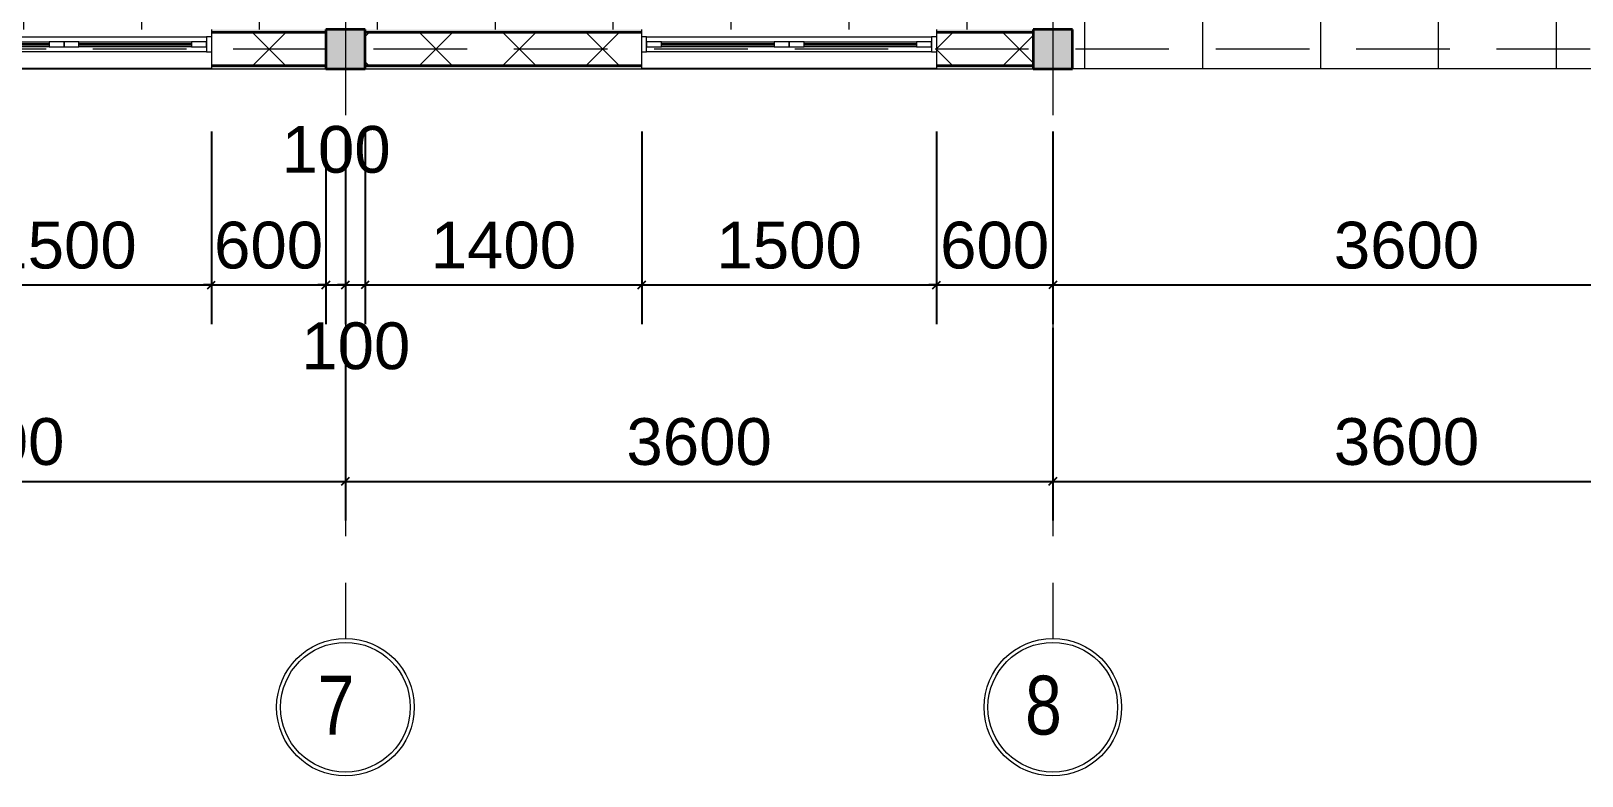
# Model space of a CAD drawing. Header units: millimetres. Extents: x -20510 to 108935, y -243239 to 20306.
# Drawn here: x 20850 to 28743, y -108700 to -104908 of the extents above; entities that cross this region are included whole.
import ezdxf

# ---------------------------------------------------------------- set-up
doc = ezdxf.new("R2010")
doc.units = ezdxf.units.MM
doc.linetypes.add('Hidden', pattern=[714.375, 476.25, -238.125])
for name, color, linetype, lineweight in [('A-ANNO-DIMS', 1, 'Continuous', 9), ('A-FLOR', 7, 'Continuous', 9), ('A-FLOR-PATT', 8, 'Continuous', 9), ('A-GLAZ', 4, 'Continuous', 18), ('A-WALL', 7, 'Continuous', 25), ('A-WALL-PATT', 8, 'Continuous', 18), ('S-COLS', 7, 'Continuous', 25), ('S-GRID', 1, 'Continuous', 9), ('S-GRID-IDEN', 1, 'Continuous', 9)]:
    doc.layers.add(name, color=color, linetype=linetype, lineweight=lineweight)
doc.styles.add('Arial_1', font='arial.ttf', dxfattribs={"width": 0.8, "height": 200})
doc.styles.add('Arial_5', font='arial.ttf', dxfattribs={"height": 238.125})
doc.dimstyles.new('SecretInternalLinAngDimStyle5p4736185', dxfattribs={"dimscale": 304.8, "dimtxt": 242.94927, "dimasz": 0.130208, "dimexe": 0.656168, "dimexo": 0.0625, "dimgap": 0.260417, "dimtad": 1, "dimdec": 0, "dimrnd": 100, "dimzin": 0, "dimdsep": 46, "dimtxsty": 'Arial_5', "dimblk1": 'OBLIQUE', "dimblk2": 'OBLIQUE', "dimsah": 1, "dimcen": 0.09, "dimdle": 0.492126, "dimazin": 0, "dimtfac": 1, "dimtdec": 4, "dimtix": 1, "dimtmove": 0, "dimatfit": 3, "dimfxl": 2.624672, "dimfxlon": 1, "dimtvp": 1, "dimtolj": 1, "dimtzin": 0, "dimarcsym": 2})
doc.dimstyles.new('SecretInternalLinAngDimStyle5p4736185_1', dxfattribs={"dimscale": 304.8, "dimtxt": 242.94927, "dimasz": 0.130208, "dimexe": 0.656168, "dimexo": 0.0625, "dimgap": 0.260417, "dimtad": 1, "dimdec": 0, "dimrnd": 100, "dimzin": 0, "dimdsep": 46, "dimtxsty": 'Arial_5', "dimblk1": 'OBLIQUE', "dimblk2": 'OBLIQUE', "dimsah": 1, "dimcen": 0.09, "dimdle": 0.492126, "dimazin": 0, "dimtfac": 1, "dimtdec": 4, "dimtix": 1, "dimtmove": 2, "dimatfit": 3, "dimfxl": 2.624672, "dimfxlon": 1, "dimtvp": 1, "dimtolj": 1, "dimtzin": 0, "dimarcsym": 2})
pattern_1 = [(0, (0, -105000), (406.4, 101.6), [33.528, -271.272, 33.528, -271.272, -1625.6]), (0, (0, -105000), (406.4, 101.6), [-609.6, 33.528, -576.072, 33.528, -271.272, -711.2]), (0, (0, -105000), (406.4, 101.6), [-1524, 33.528, -169.672, 33.528, -474.472]), (120, (152.4, -104949.2), (-291.1882, 301.15272), [33.528, -271.272, 33.528, -271.272, -1625.6]), (120, (152.4, -104949.2), (-291.1882, 301.15272), [-609.6, 33.528, -576.072, 33.528, -271.272, -711.2]), (120, (152.4, -104949.2), (-291.1882, 301.15272), [-1524, 33.528, -169.672, 33.528, -474.472]), (240, (203.2, -104746), (-115.2118, -402.75272), [33.528, -271.272, 33.528, -271.272, -1625.6]), (240, (203.2, -104746), (-115.2118, -402.75272), [-609.6, 33.528, -576.072, 33.528, -271.272, -711.2]), (240, (203.2, -104746), (-115.2118, -402.75272), [-1524, 33.528, -169.672, 33.528, -474.472])]

# ---------------------------------------------------------------- blocks, each defined once
blk = doc.blocks.new('CUA SO 2 CANH NHOM KINH O O THOANG - S1_1500x1800-2404851-04_MẶT BẰNG TẦNG 4')
at = {"layer": 'A-GLAZ'}
for p, q in [((-725, 63), (-750, 63)), ((-725, -13), (-725, 63)), ((-649, 37.5), (-725, 37.5)), ((-725, 37.5), (-725, 12.5)), ((-725, 12.5), (-649, 12.5)), ((-649, 12.5), (-649, 37.5)), ((-76, 27.5), (-649, 27.5)), ((-649, 27.5), (-649, 22.5)), ((-649, 22.5), (-76, 22.5)), ((0, 37.5), (-76, 37.5)), ((-76, 37.5), (-76, 12.5)), ((-76, 22.5), (-76, 27.5)), ((-76, 12.5), (0, 12.5)), ((0, 12.5), (0, 37.5)), ((76, 37.5), (0, 37.5)), ((0, 37.5), (0, 12.5)), ((0, 12.5), (76, 12.5)), ((76, 12.5), (76, 37.5)), ((649, 27.5), (76, 27.5)), ((76, 27.5), (76, 22.5)), ((76, 22.5), (649, 22.5)), ((725, 37.5), (649, 37.5)), ((649, 37.5), (649, 12.5)), ((649, 22.5), (649, 27.5)), ((649, 12.5), (725, 12.5)), ((750, 63), (725, 63)), ((725, 63), (725, -13)), ((725, 12.5), (725, 37.5)), ((-750, -13), (-725, -13)), ((725, -13), (750, -13))]:
    blk.add_line(p, q, dxfattribs=at)
at = {"layer": 'A-GLAZ', "lineweight": 9}
for p, q in [((-725, 63), (725, 63)), ((-649, 37.5), (-76, 37.5)), ((-76, 12.5), (-649, 12.5)), ((76, 37.5), (649, 37.5)), ((649, 12.5), (76, 12.5)), ((725, -13), (-725, -13))]:
    blk.add_line(p, q, dxfattribs=at)
blk = doc.blocks.new('M_Concrete-Rectangular-Column - COT200X200-2391835-04_MẶT BẰNG TẦNG 4')
at = {"layer": 'S-COLS', "lineweight": 35}
blk.add_hatch(color=256, dxfattribs=at).paths.add_polyline_path([(100, -100), (100, 100), (-100, 100), (-100, -100)])
for p, q in [((100, 100), (-100, 100)), ((-100, 100), (-100, -100)), ((100, -100), (100, 100)), ((-100, -100), (100, -100))]:
    blk.add_line(p, q, dxfattribs=at)
blk = doc.blocks.new('Grid - TRUC  D1-102336-04_MẶT BẰNG TẦNG 4')
at = {"layer": 'S-GRID-IDEN'}
for radius in [3.5, 3.3]:
    blk.add_circle((0, 0), radius, dxfattribs=at)
blk = doc.blocks.new('_Oblique')
at = {"color": 0, "linetype": 'ByBlock', "lineweight": -2}
blk.add_line((-0.5, -0.5), (0.5, 0.5), dxfattribs=at)
blk = doc.blocks.new('DIMBLOCK7-04_MẶT BẰNG TẦNG 4')
at = {"layer": 'A-ANNO-DIMS', "color": 0, "lineweight": -2, "transparency": 16777216}
for p, q in [((18850, -106419.1), (18850, -107400)), ((22450, -106419.1), (22450, -107400)), ((18700, -107200), (22600, -107200))]:
    blk.add_line(p, q, dxfattribs=at)
at = {"layer": 'Defpoints', "color": 0, "transparency": 16777216}
for p in [(18850, -106400), (22450, -106400), (22450, -107200)]:
    blk.add_point(p, dxfattribs=at)
at = {"layer": 'A-ANNO-DIMS', "color": 0, "lineweight": -2, "transparency": 16777216, "xscale": 39.6875, "yscale": 39.6875, "zscale": 39.6875, "rotation": 180}
blk.add_blockref('_Oblique', (18850, -107200), dxfattribs=at)
at = {"layer": 'A-ANNO-DIMS', "color": 0, "lineweight": -2, "transparency": 16777216, "xscale": 39.6875, "yscale": 39.6875, "zscale": 39.6875}
blk.add_blockref('_Oblique', (22450, -107200), dxfattribs=at)
at = {"layer": 'A-ANNO-DIMS', "color": 0, "transparency": 16777216, "insert": (20650, -106999), "char_height": 238.12, "width": 879.103, "attachment_point": 5, "style": 'Arial_5'}
blk.add_mtext('\\A1;3600', dxfattribs=at)
blk = doc.blocks.new('DIMBLOCK8-04_MẶT BẰNG TẦNG 4')
at = {"layer": 'A-ANNO-DIMS', "color": 0, "lineweight": -2, "transparency": 16777216}
for p, q in [((22450, -106419.1), (22450, -107400)), ((26050, -106419.1), (26050, -107400)), ((22300, -107200), (26200, -107200))]:
    blk.add_line(p, q, dxfattribs=at)
at = {"layer": 'Defpoints', "color": 0, "transparency": 16777216}
for p in [(22450, -106400), (26050, -106400), (26050, -107200)]:
    blk.add_point(p, dxfattribs=at)
at = {"layer": 'A-ANNO-DIMS', "color": 0, "lineweight": -2, "transparency": 16777216, "xscale": 39.6875, "yscale": 39.6875, "zscale": 39.6875, "rotation": 180}
blk.add_blockref('_Oblique', (22450, -107200), dxfattribs=at)
at = {"layer": 'A-ANNO-DIMS', "color": 0, "lineweight": -2, "transparency": 16777216, "xscale": 39.6875, "yscale": 39.6875, "zscale": 39.6875}
blk.add_blockref('_Oblique', (26050, -107200), dxfattribs=at)
at = {"layer": 'A-ANNO-DIMS', "color": 0, "transparency": 16777216, "insert": (24250, -106999), "char_height": 238.12, "width": 879.103, "attachment_point": 5, "style": 'Arial_5'}
blk.add_mtext('\\A1;3600', dxfattribs=at)
blk = doc.blocks.new('DIMBLOCK9-04_MẶT BẰNG TẦNG 4')
at = {"layer": 'A-ANNO-DIMS', "color": 0, "lineweight": -2, "transparency": 16777216}
for p, q in [((26050, -106419.1), (26050, -107400)), ((29650, -106419.1), (29650, -107400)), ((25900, -107200), (29800, -107200))]:
    blk.add_line(p, q, dxfattribs=at)
at = {"layer": 'Defpoints', "color": 0, "transparency": 16777216}
for p in [(26050, -106400), (29650, -106400), (29650, -107200)]:
    blk.add_point(p, dxfattribs=at)
at = {"layer": 'A-ANNO-DIMS', "color": 0, "lineweight": -2, "transparency": 16777216, "xscale": 39.6875, "yscale": 39.6875, "zscale": 39.6875, "rotation": 180}
blk.add_blockref('_Oblique', (26050, -107200), dxfattribs=at)
at = {"layer": 'A-ANNO-DIMS', "color": 0, "lineweight": -2, "transparency": 16777216, "xscale": 39.6875, "yscale": 39.6875, "zscale": 39.6875}
blk.add_blockref('_Oblique', (29650, -107200), dxfattribs=at)
at = {"layer": 'A-ANNO-DIMS', "color": 0, "transparency": 16777216, "insert": (27850, -106999), "char_height": 238.12, "width": 879.103, "attachment_point": 5, "style": 'Arial_5'}
blk.add_mtext('\\A1;3600', dxfattribs=at)
blk = doc.blocks.new('DIMBLOCK33-04_MẶT BẰNG TẦNG 4')
at = {"layer": 'A-ANNO-DIMS', "color": 0, "lineweight": -2, "transparency": 16777216}
for p, q in [((20268, -105419.1), (20268, -106400)), ((21768, -105419.1), (21768, -106400)), ((20118, -106200), (21918, -106200))]:
    blk.add_line(p, q, dxfattribs=at)
at = {"layer": 'Defpoints', "color": 0, "transparency": 16777216}
for p in [(20268, -105400), (21768, -105400), (21768, -106200)]:
    blk.add_point(p, dxfattribs=at)
at = {"layer": 'A-ANNO-DIMS', "color": 0, "lineweight": -2, "transparency": 16777216, "xscale": 39.6875, "yscale": 39.6875, "zscale": 39.6875, "rotation": 180}
blk.add_blockref('_Oblique', (20268, -106200), dxfattribs=at)
at = {"layer": 'A-ANNO-DIMS', "color": 0, "lineweight": -2, "transparency": 16777216, "xscale": 39.6875, "yscale": 39.6875, "zscale": 39.6875}
blk.add_blockref('_Oblique', (21768, -106200), dxfattribs=at)
at = {"layer": 'A-ANNO-DIMS', "color": 0, "transparency": 16777216, "insert": (21018, -105999), "char_height": 238.12, "width": 879.103, "attachment_point": 5, "style": 'Arial_5'}
blk.add_mtext('\\A1;1500', dxfattribs=at)
blk = doc.blocks.new('DIMBLOCK34-04_MẶT BẰNG TẦNG 4')
at = {"layer": 'A-ANNO-DIMS', "color": 0, "lineweight": -2, "transparency": 16777216}
for p, q in [((21768, -105419.1), (21768, -106400)), ((22350, -105419.1), (22350, -106400)), ((21768, -106200), (21728.3, -106200)), ((21768, -106200), (22350, -106200)), ((22350, -106200), (22389.7, -106200))]:
    blk.add_line(p, q, dxfattribs=at)
at = {"layer": 'Defpoints', "color": 0, "transparency": 16777216}
for p in [(21768, -105400), (22350, -105400), (22350, -106200)]:
    blk.add_point(p, dxfattribs=at)
at = {"layer": 'A-ANNO-DIMS', "color": 0, "lineweight": -2, "transparency": 16777216, "xscale": 39.6875, "yscale": 39.6875, "zscale": 39.6875}
blk.add_blockref('_Oblique', (21768, -106200), dxfattribs=at)
at = {"layer": 'A-ANNO-DIMS', "color": 0, "lineweight": -2, "transparency": 16777216, "xscale": 39.6875, "yscale": 39.6875, "zscale": 39.6875, "rotation": 180}
blk.add_blockref('_Oblique', (22350, -106200), dxfattribs=at)
at = {"layer": 'A-ANNO-DIMS', "color": 0, "transparency": 16777216, "insert": (22059, -105999), "char_height": 238.12, "width": 659.327, "attachment_point": 5, "style": 'Arial_5'}
blk.add_mtext('\\A1;600', dxfattribs=at)
blk = doc.blocks.new('DIMBLOCK35-04_MẶT BẰNG TẦNG 4')
at = {"layer": 'A-ANNO-DIMS', "color": 0, "lineweight": -2, "transparency": 16777216}
for p, q in [((22350, -105419.1), (22350, -106400)), ((22450, -105419.1), (22450, -106400)), ((22350, -106200), (22310.3, -106200)), ((22350, -106200), (22450, -106200)), ((22450, -106200), (22489.7, -106200))]:
    blk.add_line(p, q, dxfattribs=at)
at = {"layer": 'Defpoints', "color": 0, "transparency": 16777216}
for p in [(22350, -105400), (22450, -105400), (22450, -106200)]:
    blk.add_point(p, dxfattribs=at)
at = {"layer": 'A-ANNO-DIMS', "color": 0, "lineweight": -2, "transparency": 16777216, "xscale": 39.6875, "yscale": 39.6875, "zscale": 39.6875}
blk.add_blockref('_Oblique', (22350, -106200), dxfattribs=at)
at = {"layer": 'A-ANNO-DIMS', "color": 0, "lineweight": -2, "transparency": 16777216, "xscale": 39.6875, "yscale": 39.6875, "zscale": 39.6875, "rotation": 180}
blk.add_blockref('_Oblique', (22450, -106200), dxfattribs=at)
at = {"layer": 'A-ANNO-DIMS', "color": 0, "transparency": 16777216, "insert": (22125.3, -105390.9), "char_height": 238.12, "width": 659.327, "attachment_point": 1, "line_spacing_factor": 0.941778, "style": 'Arial_5'}
blk.add_mtext('\\A1;100', dxfattribs=at)
blk = doc.blocks.new('DIMBLOCK36-04_MẶT BẰNG TẦNG 4')
at = {"layer": 'A-ANNO-DIMS', "color": 0, "lineweight": -2, "transparency": 16777216}
for p, q in [((22450, -105419.1), (22450, -106400)), ((22550, -105419.1), (22550, -106400)), ((22450, -106200), (22410.3, -106200)), ((22450, -106200), (22550, -106200)), ((22550, -106200), (22589.7, -106200))]:
    blk.add_line(p, q, dxfattribs=at)
at = {"layer": 'Defpoints', "color": 0, "transparency": 16777216}
for p in [(22450, -105400), (22550, -105400), (22550, -106200)]:
    blk.add_point(p, dxfattribs=at)
at = {"layer": 'A-ANNO-DIMS', "color": 0, "lineweight": -2, "transparency": 16777216, "xscale": 39.6875, "yscale": 39.6875, "zscale": 39.6875}
blk.add_blockref('_Oblique', (22450, -106200), dxfattribs=at)
at = {"layer": 'A-ANNO-DIMS', "color": 0, "lineweight": -2, "transparency": 16777216, "xscale": 39.6875, "yscale": 39.6875, "zscale": 39.6875, "rotation": 180}
blk.add_blockref('_Oblique', (22550, -106200), dxfattribs=at)
at = {"layer": 'A-ANNO-DIMS', "color": 0, "transparency": 16777216, "insert": (22225.3, -106390.9), "char_height": 238.12, "width": 659.327, "attachment_point": 1, "line_spacing_factor": 0.941778, "style": 'Arial_5'}
blk.add_mtext('\\A1;100', dxfattribs=at)
blk = doc.blocks.new('DIMBLOCK37-04_MẶT BẰNG TẦNG 4')
at = {"layer": 'A-ANNO-DIMS', "color": 0, "lineweight": -2, "transparency": 16777216}
for p, q in [((22550, -105419.1), (22550, -106400)), ((23958, -105419.1), (23958, -106400)), ((22400, -106200), (24108, -106200))]:
    blk.add_line(p, q, dxfattribs=at)
at = {"layer": 'Defpoints', "color": 0, "transparency": 16777216}
for p in [(22550, -105400), (23958, -105400), (23958, -106200)]:
    blk.add_point(p, dxfattribs=at)
at = {"layer": 'A-ANNO-DIMS', "color": 0, "lineweight": -2, "transparency": 16777216, "xscale": 39.6875, "yscale": 39.6875, "zscale": 39.6875, "rotation": 180}
blk.add_blockref('_Oblique', (22550, -106200), dxfattribs=at)
at = {"layer": 'A-ANNO-DIMS', "color": 0, "lineweight": -2, "transparency": 16777216, "xscale": 39.6875, "yscale": 39.6875, "zscale": 39.6875}
blk.add_blockref('_Oblique', (23958, -106200), dxfattribs=at)
at = {"layer": 'A-ANNO-DIMS', "color": 0, "transparency": 16777216, "insert": (23254, -105999), "char_height": 238.12, "width": 879.103, "attachment_point": 5, "style": 'Arial_5'}
blk.add_mtext('\\A1;1400', dxfattribs=at)
blk = doc.blocks.new('DIMBLOCK38-04_MẶT BẰNG TẦNG 4')
at = {"layer": 'A-ANNO-DIMS', "color": 0, "lineweight": -2, "transparency": 16777216}
for p, q in [((23958, -105419.1), (23958, -106400)), ((25458, -105419.1), (25458, -106400)), ((23808, -106200), (25608, -106200))]:
    blk.add_line(p, q, dxfattribs=at)
at = {"layer": 'Defpoints', "color": 0, "transparency": 16777216}
for p in [(23958, -105400), (25458, -105400), (25458, -106200)]:
    blk.add_point(p, dxfattribs=at)
at = {"layer": 'A-ANNO-DIMS', "color": 0, "lineweight": -2, "transparency": 16777216, "xscale": 39.6875, "yscale": 39.6875, "zscale": 39.6875, "rotation": 180}
blk.add_blockref('_Oblique', (23958, -106200), dxfattribs=at)
at = {"layer": 'A-ANNO-DIMS', "color": 0, "lineweight": -2, "transparency": 16777216, "xscale": 39.6875, "yscale": 39.6875, "zscale": 39.6875}
blk.add_blockref('_Oblique', (25458, -106200), dxfattribs=at)
at = {"layer": 'A-ANNO-DIMS', "color": 0, "transparency": 16777216, "insert": (24708, -105999), "char_height": 238.12, "width": 879.103, "attachment_point": 5, "style": 'Arial_5'}
blk.add_mtext('\\A1;1500', dxfattribs=at)
blk = doc.blocks.new('DIMBLOCK39-04_MẶT BẰNG TẦNG 4')
at = {"layer": 'A-ANNO-DIMS', "color": 0, "lineweight": -2, "transparency": 16777216}
for p, q in [((25458, -105419.1), (25458, -106400)), ((26050, -105419.1), (26050, -106400)), ((25458, -106200), (25418.3, -106200)), ((25458, -106200), (26050, -106200)), ((26050, -106200), (26089.7, -106200))]:
    blk.add_line(p, q, dxfattribs=at)
at = {"layer": 'Defpoints', "color": 0, "transparency": 16777216}
for p in [(25458, -105400), (26050, -105400), (26050, -106200)]:
    blk.add_point(p, dxfattribs=at)
at = {"layer": 'A-ANNO-DIMS', "color": 0, "lineweight": -2, "transparency": 16777216, "xscale": 39.6875, "yscale": 39.6875, "zscale": 39.6875}
blk.add_blockref('_Oblique', (25458, -106200), dxfattribs=at)
at = {"layer": 'A-ANNO-DIMS', "color": 0, "lineweight": -2, "transparency": 16777216, "xscale": 39.6875, "yscale": 39.6875, "zscale": 39.6875, "rotation": 180}
blk.add_blockref('_Oblique', (26050, -106200), dxfattribs=at)
at = {"layer": 'A-ANNO-DIMS', "color": 0, "transparency": 16777216, "insert": (25754, -105999), "char_height": 238.12, "width": 659.327, "attachment_point": 5, "style": 'Arial_5'}
blk.add_mtext('\\A1;600', dxfattribs=at)
blk = doc.blocks.new('DIMBLOCK40-04_MẶT BẰNG TẦNG 4')
at = {"layer": 'A-ANNO-DIMS', "color": 0, "lineweight": -2, "transparency": 16777216}
for p, q in [((26050, -105419.1), (26050, -106400)), ((29650, -105419.1), (29650, -106400)), ((25900, -106200), (29800, -106200))]:
    blk.add_line(p, q, dxfattribs=at)
at = {"layer": 'Defpoints', "color": 0, "transparency": 16777216}
for p in [(26050, -105400), (29650, -105400), (29650, -106200)]:
    blk.add_point(p, dxfattribs=at)
at = {"layer": 'A-ANNO-DIMS', "color": 0, "lineweight": -2, "transparency": 16777216, "xscale": 39.6875, "yscale": 39.6875, "zscale": 39.6875, "rotation": 180}
blk.add_blockref('_Oblique', (26050, -106200), dxfattribs=at)
at = {"layer": 'A-ANNO-DIMS', "color": 0, "lineweight": -2, "transparency": 16777216, "xscale": 39.6875, "yscale": 39.6875, "zscale": 39.6875}
blk.add_blockref('_Oblique', (29650, -106200), dxfattribs=at)
at = {"layer": 'A-ANNO-DIMS', "color": 0, "transparency": 16777216, "insert": (27850, -105999), "char_height": 238.12, "width": 879.103, "attachment_point": 5, "style": 'Arial_5'}
blk.add_mtext('\\A1;3600', dxfattribs=at)

msp = doc.modelspace()

# ---------------------------------------------------------------- hatches: boundary and pattern name
at = {"layer": 'A-FLOR-PATT'}
h = msp.add_hatch(dxfattribs=at)
h.set_pattern_fill('FP_6', color=256, style=0, pattern_type=2)
h.set_pattern_definition([(0.0043, (16612.5, -97550.4), (-0.045, 600), []), (90.004, (16612.5, -97550.4), (-600, -0.042), [])])
h.paths.add_polyline_path([(450, -105100.9), (825, -105100.8), (825, -104951), (650, -104951), (650, -105100), (450, -105100), (450, -104900), (574, -104900), (574, -104750), (450, -104750), (450, -105100)])
h.paths.add_polyline_path([(1925, -105100.8), (2025, -105100.7), (2025, -105001), (1925, -105001)])
h.paths.add_polyline_path([(3125, -105100.7), (3225, -105100.7), (3225, -105001), (3125, -105001)])
h.paths.add_polyline_path([(4250, -105100.6), (11550, -105100), (11550, -99700), (8150, -99700), (8150, -99750), (7950, -99750), (7950, -99700), (7270, -99700), (7270, -99500), (12580, -99500), (12580, -99700), (11750, -99700), (11750, -104900), (22350, -104900), (22350, -99700), (22250, -99700), (22250, -99500), (23080, -99500), (23080, -99700), (22550, -99700), (22550, -104900), (25950, -104900), (25950, -99700), (24080, -99700), (24080, -99500), (31170, -99500), (31170, -99700), (29750, -99700), (29750, -99750), (29550, -99750), (29550, -99700), (26150, -99700), (26150, -105099), (32150, -105098.5), (32150, -105006), (32250, -105006), (32251.1, -105098.5), (33450, -105098.4), (33450, -105006), (33550, -105006), (33550, -104901), (37250, -104900), (37250, -104750), (37025, -104750), (37025, -104650), (37050, -104650), (37050, -101600), (37150, -101600), (37150, -102450), (37254.9, -102450), (37260.1, -99700), (37250, -99700), (37250, -99750), (37050, -99750), (37050, -99700), (33450, -99700), (33450, -99750), (33250, -99750), (33250, -99700), (32570, -99700), (32570, -99500), (37050, -99500), (37050, -97300), (33220, -97300), (33220, -97100), (33250, -97100), (33249.6, -94962.3), (33229.6, -94959.1), (33218.4, -94955.4), (33204.2, -94946.2), (33198.9, -94942), (33189.7, -94931.5), (33179.7, -94912.4), (33176.2, -94900.8), (33175.2, -94881.6), (33178.7, -94864.4), (33184.8, -94850.1), (33194.5, -94837.3), (33205.5, -94827), (33218.9, -94818.1), (33218.9, -93025.5), (33250, -93025.5), (33250, -90200), (29750, -90200), (29750, -93701.8), (29781.1, -93694.4), (30299.2, -93452.8), (30346.5, -93258.4), (30478.5, -93541.6), (30525.8, -93347.2), (31075, -93091.1), (31075, -93095.7), (31094.6, -93091.1), (31094.6, -93093.6), (31105.3, -93091.1), (31105.3, -94819.4), (31123.5, -94831.6), (31135.5, -94845.3), (31143.7, -94858.9), (31147.7, -94877.9), (31148.6, -94897.5), (31142.7, -94915.7), (31133.9, -94933), (31119.1, -94947.4), (31102.8, -94955.6), (31090, -94960.8), (31074.6, -94961.5), (31053.8, -94959), (31043.9, -94955.6), (31025.7, -94943.4), (31013.7, -94929.7), (31005.5, -94916.1), (31000.6, -94900), (29823, -94900), (29819.5, -94916.1), (29809.4, -94932.8), (29795.4, -94947.1), (29779.1, -94956.8), (29765.8, -94960.5), (29750, -94961.5), (29750, -97100), (32220, -97100), (32220, -97300), (29540, -97300), (29540, -97100), (29550, -97100), (29550, -91900), (23000, -91900), (23000, -92900), (22550, -92900), (22550, -97100), (25950, -97100), (25950, -97050), (26150, -97050), (26150, -97100), (28540, -97100), (28540, -97300), (22340, -97300), (22340, -97100), (22350, -97100), (22350, -92900), (19900, -92900), (19900, -91900), (15350, -91900), (15350, -97100), (18750, -97100), (18750, -97050), (18950, -97050), (18950, -97100), (21340, -97100), (21340, -97300), (15140, -97300), (15140, -97100), (15150, -97100), (15150, -91900), (8150, -91900), (8150, -97100), (11550, -97100), (11550, -97050), (11750, -97050), (11750, -97100), (14140, -97100), (14140, -97300), (6270, -97300), (6270, -97100), (7950, -97100), (7949.6, -94962.3), (7929.6, -94959.1), (7918.4, -94955.4), (7907.3, -94948.4), (7898.9, -94942), (7889.7, -94931.5), (7879.7, -94912.4), (7876.1, -94900), (7875.2, -94881.6), (7878.7, -94864.4), (7884.8, -94850.1), (7894.5, -94837.3), (7905.5, -94827), (7918.9, -94818.1), (7918.9, -93025.5), (7950, -93025.5), (7950, -90200), (4450, -90200), (4450, -97100), (5270, -97100), (5270, -97300), (450, -97300), (450, -97050), (650, -97050), (650, -97100), (4250, -97100), (4250, -91700.8), (4225, -91700.8), (4225, -91899), (675, -91899), (675, -92150), (650, -92150), (650, -94700), (450, -94700), (450, -96200), (-4025.9, -96200), (-4050, -100600), (450, -100600), (450, -102100), (650, -102100), (650, -104650), (675, -104650), (675, -104851), (925, -104851), (925, -104901), (4225, -104901), (4225, -104956), (4250, -104956), (4250, -105100)])
h.paths.add_polyline_path([(34550, -105098.3), (34650, -105098.3), (34650, -105001), (34550, -105001)])
h.paths.add_polyline_path([(35750, -105098.2), (35850, -105098.2), (35850, -105001), (35750, -105001)])
h.paths.add_polyline_path([(36950, -105098.2), (37050, -105098.1), (37050, -105000), (36950, -105000)])
h.paths.add_polyline_path([(37250.8, -104650), (37252.5, -103750), (37250, -103750), (37250, -104650)])
h.paths.add_polyline_path([(37252.7, -103650), (37252.9, -103550), (37150, -103550), (37150, -103650), (37250, -103650)])
h.paths.add_polyline_path([(450, -103650), (550, -103650), (550, -103550), (450, -103550), (450, -103625.1)])
h.paths.add_polyline_path([(37250, -103450), (37253.1, -103450), (37254.7, -102550), (37250, -102550), (37250, -102750.1)])
h.paths.add_polyline_path([(450, -103450), (450, -103450), (450, -102750.1)])
h.paths.add_polyline_path([(450, -102450), (550, -102450), (550, -102200), (450, -102200), (450, -102450)])
h.paths.add_polyline_path([(4450, -99750), (4250, -99750), (4250, -99700), (650, -99700), (650, -99750), (450, -99750), (450, -99500), (5870, -99500), (5870, -99700), (4450, -99700)])
h.paths.add_polyline_path([(18950, -99750), (18750, -99750), (18750, -99700), (15350, -99700), (15350, -99750), (15150, -99750), (15150, -99700), (13980, -99700), (13980, -99500), (20850, -99500), (20850, -99700), (18950, -99700)])
h.paths.add_polyline_path([(37250, -99500), (37260.4, -99500), (37264.5, -97300), (37250, -97300), (37250, -99249.9)])
h.paths.add_polyline_path([(37255.3, -97100), (37264.9, -97100), (37269.7, -94530), (37250, -94530), (37250, -97100)])
h.paths.add_polyline_path([(35110.6, -97100), (37050, -97100), (37050, -97097.4), (35000, -97097.4), (35000, -96548.3), (34650, -96548.3), (34650, -97100), (35000.7, -97100)])
h.paths.add_polyline_path([(34084, -97100), (34550, -97100), (34550, -96500), (34650, -96500), (34650, -95700), (34550, -95700), (34550, -95600), (34350, -95600), (34350, -95500), (37050, -95500), (37050, -95498.3), (33450, -95498.3), (33450.7, -95500), (33550, -95500), (33550, -95600), (33450, -95600), (33450, -97100)])
h.paths.add_polyline_path([(6625.4, -94962.3), (6603.7, -94958.8), (6589.2, -94952.6), (6578, -94945), (6567.3, -94934), (6558, -94919.4), (6553.1, -94905.6), (6550.7, -94887.5), (6552.7, -94870.1), (6559.3, -94854.2), (6569.7, -94838.2), (6580.4, -94828.6), (6594.7, -94819.2), (6594.7, -93025.5), (6656.1, -93025.5), (6656.9, -94819.6), (6672.8, -94830), (6683.5, -94841), (6692.8, -94855.6), (6697.7, -94869.4), (6700.1, -94887.5), (6698.1, -94904.9), (6691.5, -94920.8), (6681.1, -94936.8), (6674, -94943.8), (6655.8, -94955.8), (6641, -94960.5), (6634, -94961.3)])
h.paths.add_polyline_path([(31925.4, -94962.3), (31903.7, -94958.8), (31889.2, -94952.6), (31878, -94945), (31867.3, -94934), (31858, -94919.4), (31853.1, -94905.6), (31850.7, -94887.5), (31852.7, -94870.1), (31859.3, -94854.2), (31869.7, -94838.2), (31880.4, -94828.6), (31894.7, -94819.2), (31894.7, -93025.5), (31956.1, -93025.5), (31956.9, -94819.6), (31972.8, -94830), (31983.5, -94841), (31992.8, -94855.6), (31997.7, -94869.4), (32000.1, -94887.5), (31998.1, -94904.9), (31991.5, -94920.8), (31981.1, -94936.8), (31974, -94943.8), (31955.8, -94955.8), (31941, -94960.5)])
h.paths.add_polyline_path([(550, -94600), (550, -94350), (450, -94350), (450, -94600)])
h.paths.add_polyline_path([(37269.9, -94430), (37275, -91699.9), (37250, -91700), (37250, -94430), (37255.3, -94430)])
h.paths.add_polyline_path([(550, -93250), (550, -93150), (450, -93150), (450, -93250)])
h.paths.add_polyline_path([(450, -93050), (450, -93050), (450, -92249.6)])
h.paths.add_polyline_path([(575, -92050), (575, -91900), (450, -91900), (450, -91700), (650, -91700), (650, -91799), (825, -91799), (825, -91699.3), (450, -91700), (450, -92050)])
h.paths.add_polyline_path([(3125, -91799), (3225, -91799), (3225, -91700.3), (3125, -91700.3)])
h.paths.add_polyline_path([(2025, -91799), (2025, -91699.8), (1925, -91699.8), (1925, -91799)])
h.paths.add_polyline_path([(9374.5, -91700), (29550, -91699.1), (29550, -91699.1), (8150, -91698.3), (8150, -91700), (8838, -91700)])
h.paths.add_polyline_path([(4250, -91699.9), (4250, -90000), (4250, -90000), (4250, -91699.9)])
at = {"layer": 'A-WALL-PATT', "lineweight": 9}
h = msp.add_hatch(dxfattribs=at)
h.set_pattern_fill('FP_2', color=256, style=0, pattern_type=2)
h.set_pattern_definition(pattern_1)
h.paths.add_polyline_path([(25458, -104915), (25950, -104915), (25950, -104900), (25458, -104900)])
h.paths.add_polyline_path([(13028, -104915), (13028, -104900), (11750, -104900), (11750, -104915)])
h.paths.add_polyline_path([(15350, -104915), (16738, -104915), (16738, -104900), (15350, -104900), (15350, -104905.6)])
h.paths.add_polyline_path([(21768, -104915), (22350, -104915), (22350, -104900), (21768, -104900)])
h.paths.add_polyline_path([(14528, -104915), (15150, -104915), (15150, -104900), (14528, -104900)])
h.paths.add_polyline_path([(23958, -104915), (23958, -104900), (22550, -104900), (22550, -104915)])
h.paths.add_polyline_path([(18950, -104915), (20268, -104915), (20268, -104900), (18950, -104900), (18950, -104905.3)])
h.paths.add_polyline_path([(18238, -104915), (18750, -104915), (18750, -104900), (18238, -104900)])
h = msp.add_hatch(dxfattribs=at)
h.set_pattern_fill('FP_3', color=256, style=0, pattern_type=2)
h.set_pattern_definition([(45, (0, -105000), (-212.132, 212.132), []), (135, (0, -105000), (-212.132, -212.132), [])])
h.paths.add_polyline_path([(11750, -105085), (13028, -105085), (13028, -104915), (11750, -104916), (11750, -104917)])
h.paths.add_polyline_path([(15150, -105085), (15150, -104915), (14528, -104915), (14528, -105085)])
h.paths.add_polyline_path([(16738, -105085), (16738, -104915), (15350, -104915), (15350, -105085)])
h.paths.add_polyline_path([(25458, -105085), (25950, -105085), (25950, -104915), (25458, -104915), (25458, -105000)])
h.paths.add_polyline_path([(18950, -105085), (20268, -105085), (20268, -104915), (18950, -104915), (18950, -105029.8)])
h.paths.add_polyline_path([(18238, -105085), (18750, -105085), (18750, -104915), (18238, -104915), (18238, -105000)])
h.paths.add_polyline_path([(22550, -105085), (23958, -105085), (23958, -104915), (22550, -104915.9), (22550, -104916.8)])
h.paths.add_polyline_path([(21768, -105085), (22350, -105085), (22350, -104915), (21768, -104915), (21768, -105000)])
h = msp.add_hatch(dxfattribs=at)
h.set_pattern_fill('FP_2', color=256, style=0, pattern_type=2)
h.set_pattern_definition(pattern_1)
h.paths.add_polyline_path([(11750, -105100), (13028, -105100), (13028, -105085), (11750, -105085), (11750, -105098.1)])
h.paths.add_polyline_path([(16738, -105100), (16738, -105085), (15350, -105085), (15350, -105100)])
h.paths.add_polyline_path([(25458, -105100), (25950, -105100), (25950, -105085), (25458, -105085)])
h.paths.add_polyline_path([(22350, -105100), (22350, -105085), (21768, -105085), (21768, -105100)])
h.paths.add_polyline_path([(14528, -105100), (15150, -105100), (15150, -105085), (14528, -105085)])
h.paths.add_polyline_path([(22550, -105100), (23958, -105100), (23958, -105085), (22550, -105085), (22550, -105094.6)])
h.paths.add_polyline_path([(18950, -105100), (20268, -105100), (20268, -105085), (18950, -105085), (18950, -105090.3)])
h.paths.add_polyline_path([(18238, -105100), (18750, -105100), (18750, -105085), (18238, -105085)])

# ---------------------------------------------------------------- linework, layer by layer
at = {"layer": 'A-FLOR'}
msp.add_line((26150, -105099), (32150, -105098.5), dxfattribs=at)
at = {"layer": 'A-WALL', "lineweight": 18}
for p, q in [((21768, -104900), (21768, -105100)), ((23958, -105100), (23958, -104900)), ((25458, -104900), (25458, -105100)), ((21768, -105100), (22350, -105100)), ((22550, -105100), (23958, -105100)), ((25458, -105100), (25950, -105100))]:
    msp.add_line(p, q, dxfattribs=at)
at = {"layer": 'A-WALL', "lineweight": 35}
for p, q in [((22350, -104915), (21768, -104915)), ((23958, -104915), (22550, -104915)), ((25950, -104915), (25458, -104915)), ((22350, -105085), (21768, -105085)), ((23958, -105085), (22550, -105085)), ((25950, -105085), (25458, -105085))]:
    msp.add_line(p, q, dxfattribs=at)
at = {"layer": 'A-WALL'}
for p, q in [((21768, -105100), (20268, -105100)), ((25458, -105100), (23958, -105100))]:
    msp.add_line(p, q, dxfattribs=at)
at = {"layer": 'S-GRID', "linetype": 'Hidden'}
for p, q in [((22450, -87000), (22450, -108000)), ((26050, -87000), (26050, -108000)), ((39500, -105000), (-3000, -105000))]:
    msp.add_line(p, q, dxfattribs=at)

# ---------------------------------------------------------------- block references
at = {"layer": 'A-GLAZ', "lineweight": 9}
for p in [(21018, -105000), (24708, -105000)]:
    msp.add_blockref('CUA SO 2 CANH NHOM KINH O O THOANG - S1_1500x1800-2404851-04_MẶT BẰNG TẦNG 4', p, dxfattribs=at)
at = {"layer": 'S-COLS', "lineweight": 35}
for p in [(22450, -105000), (26050, -105000)]:
    msp.add_blockref('M_Concrete-Rectangular-Column - COT200X200-2391835-04_MẶT BẰNG TẦNG 4', p, dxfattribs=at)
at = {"layer": 'S-GRID-IDEN', "xscale": 99.99999999999991, "yscale": 99.99999999999991, "zscale": 99.99999999999991, "rotation": 180}
for p in [(22450, -108350), (26050, -108350)]:
    msp.add_blockref('Grid - TRUC  D1-102336-04_MẶT BẰNG TẦNG 4', p, dxfattribs=at)

# ---------------------------------------------------------------- dimensions: what is measured, and where the dimension line sits
at = {"layer": 'A-ANNO-DIMS'}
for base, p1, p2, override, picture, middle in [((21768, -106200), (20268, -105400), (21768, -105400), {"dimpost": '<>', "dimfxl": 1500}, 'DIMBLOCK33-04_MẶT BẰNG TẦNG 4', (21018, -105999)), ((22350, -106200), (21768, -105400), (22350, -105400), {"dimpost": '<>', "dimfxl": 581.995195}, 'DIMBLOCK34-04_MẶT BẰNG TẦNG 4', (22059, -105999)), ((23958, -106200), (22550, -105400), (23958, -105400), {"dimpost": '<>', "dimfxl": 1408.004805}, 'DIMBLOCK37-04_MẶT BẰNG TẦNG 4', (23254, -105999)), ((25458, -106200), (23958, -105400), (25458, -105400), {"dimpost": '<>', "dimfxl": 1500}, 'DIMBLOCK38-04_MẶT BẰNG TẦNG 4', (24708, -105999)), ((26050, -106200), (25458, -105400), (26050, -105400), {"dimpost": '<>', "dimfxl": 591.995195}, 'DIMBLOCK39-04_MẶT BẰNG TẦNG 4', (25754, -105999)), ((29650, -106200), (26050, -105400), (29650, -105400), {"dimpost": '<>', "dimfxl": 3600}, 'DIMBLOCK40-04_MẶT BẰNG TẦNG 4', (27850, -105999)), ((22450, -107200), (18850, -106400), (22450, -106400), {"dimpost": '<>', "dimfxl": 3600}, 'DIMBLOCK7-04_MẶT BẰNG TẦNG 4', (20650, -106999)), ((26050, -107200), (22450, -106400), (26050, -106400), {"dimpost": '<>', "dimfxl": 3600}, 'DIMBLOCK8-04_MẶT BẰNG TẦNG 4', (24250, -106999)), ((29650, -107200), (26050, -106400), (29650, -106400), {"dimpost": '<>', "dimfxl": 3600}, 'DIMBLOCK9-04_MẶT BẰNG TẦNG 4', (27850, -106999))]:
    dim = msp.add_linear_dim(base=base, p1=p1, p2=p2, dimstyle='SecretInternalLinAngDimStyle5p4736185', override=override, dxfattribs=at)
    dim.commit()
    dim.dimension.update_dxf_attribs({"geometry": picture, "text_midpoint": middle})
for base, p1, p2, picture, middle in [((22450, -106200), (22350, -105400), (22450, -105400), 'DIMBLOCK35-04_MẶT BẰNG TẦNG 4', (22454.9, -105549.6)), ((22550, -106200), (22450, -105400), (22550, -105400), 'DIMBLOCK36-04_MẶT BẰNG TẦNG 4', (22554.9, -106549.6))]:
    dim = msp.add_linear_dim(base=base, p1=p1, p2=p2, dimstyle='SecretInternalLinAngDimStyle5p4736185_1', override={"dimpost": '<>', "dimfxl": 100}, dxfattribs=at)
    dim.commit()
    dim.dimension.update_dxf_attribs({"geometry": picture, "text_midpoint": middle, "dimtype": 160})

# ---------------------------------------------------------------- next in the draw order: texts
at = {"layer": 'S-GRID-IDEN', "char_height": 300, "width": 288.607, "attachment_point": 1, "style": 'Arial_1', "bg_fill": 3, "box_fill_scale": 1.25, "bg_fill_color": 9, "bg_fill_true_color": 13158600, "bg_fill_transparency": 0}
for s, insert in [('7', (22309.2, -108189.2)), ('8', (25909.2, -108189.2))]:
    msp.add_mtext(s, dxfattribs=dict(at, insert=insert))

doc.saveas('drawing.dxf')
